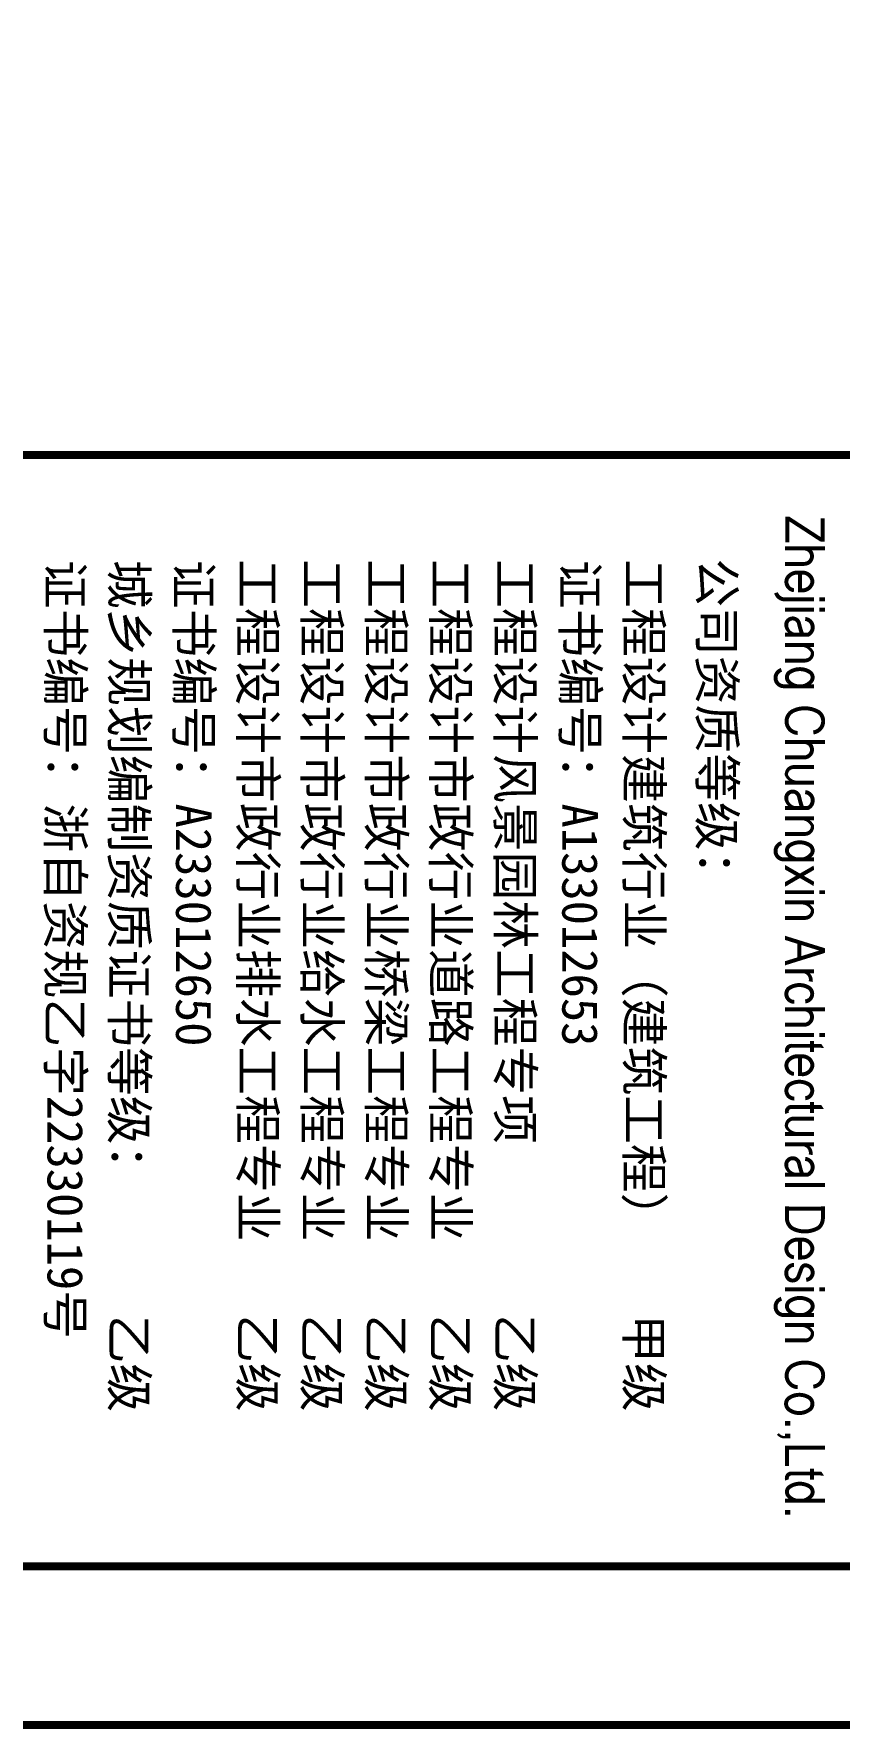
# Model space of a CAD drawing. Extents: x -160106 to 966792, y -663931 to 1550022.
# Drawn here: x -39816 to -39360, y -86827 to -85866 of the extents above; entities that cross this region are included whole.
import ezdxf
from ezdxf.enums import TextEntityAlignment as Align
from ezdxf.xclip import XClip

# ---------------------------------------------------------------- set-up
doc = ezdxf.new("R2010")
doc.units = 0
doc.layers.add('0-cxFrame', color=155, linetype='Continuous')
doc.layers.add('20剖面图$0$A-LIN-V', color=9, linetype='Continuous')
doc.layers.add('0-cxText', color=131, linetype='Continuous', lineweight=25)
doc.styles.add('cx_biaoti', font='')
doc.styles.add('cx_tuming', font='simhei.ttf')
doc.styles.add('cx_tuqian1', font='')
doc.styles.add('黑体', font='simhei.ttf', dxfattribs={"height": 12})
doc.styles.get('cx_biaoti').set_extended_font_data('SimSun')
doc.styles.get('cx_tuqian1').set_extended_font_data('SimSun')

# ---------------------------------------------------------------- blocks, each defined once
blk = doc.blocks.new('zjcx_TT(Dragon)')
for points, const_width in [([(-6602, -3923), (-6454, -3923)], 25), ([(-6601, -4138), (-6466, -3930)], 25), ([(-6412, -4160), (-6412, -3908)], 25), ([(-6091, -3944), (-6091, -3908)], 25), ([(-6027, -3944), (-6027, -3908)], 25), ([(-5193, -4160), (-5193, -3908)], 25), ([(-4247, -3944), (-4247, -3908)], 25), ([(-3958, -4156), (-3882, -3912)], 25), ([(-3800, -4156), (-3876, -3912)], 25), ([(-3509, -4160), (-3509, -3908)], 25), ([(-3348, -3944), (-3348, -3908)], 25), ([(-3279, -4117), (-3279, -3932)], 25), ([(-2894, -4117), (-2894, -3932)], 25), ([(-2403, -4160), (-2403, -3908)], 25), ([(-2267, -3920), (-2197, -3920)], 25), ([(-2254, -4160), (-2254, -3908)], 25), ([(-1745, -3944), (-1745, -3908)], 25), ([(-747, -4160), (-747, -3908)], 25), ([(-585, -4117), (-585, -3932)], 25), ([(-414, -4160), (-414, -3908)], 25), ([(-6315, -4160), (-6315, -4038)], 25), ([(-6273, -4064), (-6135, -4064)], 25), ([(-6091, -4160), (-6091, -3977)], 25), ([(-6027, -4160), (-6027, -3977)], 25), ([(-5868, -4160), (-5868, -4013)], 25), ([(-5804, -4160), (-5804, -3977)], 25), ([(-5706, -4032), (-5706, -4160)], 25), ([(-5544, -4160), (-5544, -3977)], 25), ([(-5096, -4160), (-5096, -4038)], 25), ([(-5035, -4105), (-5035, -3977)], 25), ([(-4937, -3977), (-4937, -4160)], 25), ([(-4777, -4160), (-4777, -4013)], 25), ([(-4712, -4160), (-4712, -3977)], 25), ([(-4614, -4032), (-4614, -4160)], 25), ([(-4454, -4160), (-4454, -3977)], 25), ([(-4401, -4154), (-4303, -3984)], 25), ([(-4299, -4154), (-4397, -3984)], 25), ([(-4247, -4160), (-4247, -3977)], 25), ([(-4182, -4160), (-4182, -3977)], 25), ([(-4085, -4032), (-4085, -4160)], 25), ([(-3930, -4070), (-3827, -4070)], 25), ([(-3749, -4160), (-3749, -3977)], 25), ([(-3412, -4160), (-3412, -4038)], 25), ([(-3348, -4160), (-3348, -3977)], 25), ([(-3310, -3989), (-3241, -3989)], 25), ([(-3225, -4064), (-3088, -4064)], 25), ([(-2925, -3989), (-2856, -3989)], 25), ([(-2821, -4105), (-2821, -3977)], 25), ([(-2724, -3977), (-2724, -4160)], 25), ([(-2659, -4160), (-2659, -3977)], 25), ([(-2468, -4160), (-2468, -4013)], 25), ([(-2071, -4064), (-1933, -4064)], 25), ([(-1879, -4055), (-1828, -4074)], 25), ([(-1745, -4160), (-1745, -3977)], 25), ([(-1583, -4160), (-1583, -3977)], 25), ([(-1520, -4160), (-1520, -3977)], 25), ([(-1423, -4032), (-1423, -4160)], 25), ([(-616, -3989), (-546, -3989)], 25), ([(-6613, -4145), (-6450, -4145)], 25), ([(-2267, -4147), (-2197, -4147)], 25), ([(-901, -4160), (-901, -4125)], 30), ([(-821, -4160), (-821, -4125)], 30), ([(-743, -4147), (-632, -4147)], 25), ([(-340, -4160), (-340, -4125)], 30)]:
    blk.add_lwpolyline(points, dxfattribs=dict(const_width=const_width))
for points, const_width in [([(-5380, -3945, 0.263693), (-5386, -4114, 0.615609)], 25), ([(-5382, -3948, -0.673783), (-5253, -3981, -0.222028)], 25), ([(-2133, -3948, 0.23837), (-2199, -3921, 0.253041)], 25), ([(-2135, -3945, -0.26132), (-2128, -4111, -0.615609)], 25), ([(-1259, -3945, 0.263693), (-1264, -4114, 0.615609)], 25), ([(-1261, -3948, -0.673783), (-1132, -3981, -0.222028)], 25), ([(-6412, -4038, -1.001561), (-6315, -4038, 3.441563)], 25), ([(-6203, -3986, 0.395945), (-6260, -4052)], 25), ([(-6205, -3986, -0.395945), (-6148, -4052)], 25), ([(-5968, -4032, -0.787489), (-5867, -4018)], 25), ([(-5939, -4071, 0.030544), (-5870, -4051)], 25), ([(-5632, -4001, 0.318714), (-5629, -4135, 0.615609)], 25), ([(-5633, -4003, -0.476832), (-5572, -3997, -0.222028)], 25), ([(-5193, -4038, -1.001561), (-5096, -4038, 3.441563)], 25), ([(-4877, -4032, -0.787489), (-4776, -4018)], 25), ([(-4848, -4071, 0.030544), (-4779, -4051)], 25), ([(-4541, -4001, 0.318714), (-4538, -4135, 0.615609)], 25), ([(-4542, -4003, -0.476832), (-4481, -3997, -0.222028)], 25), ([(-3642, -4004, 0.318714), (-3639, -4138, 0.615609)], 25), ([(-3643, -4006, -0.686109), (-3559, -4032, -0.222028)], 25), ([(-3509, -4038, -1.001561), (-3412, -4038, 3.441563)], 25), ([(-3155, -3986, 0.395945), (-3213, -4052)], 25), ([(-3158, -3986, -0.395945), (-3100, -4052)], 25), ([(-3033, -4004, 0.318714), (-3030, -4138, 0.615609)], 25), ([(-3034, -4006, -0.686109), (-2949, -4032, -0.222028)], 25), ([(-2567, -4032, -0.787489), (-2467, -4018)], 25), ([(-2539, -4071, 0.030544), (-2470, -4051)], 25), ([(-2001, -3986, 0.395945), (-2058, -4052)], 25), ([(-2003, -3986, -0.395945), (-1946, -4052)], 25), ([(-1877, -4055, -0.401554), (-1896, -4025)], 25), ([(-1805, -4026, 0.911804), (-1896, -4027)], 25), ([(-1671, -4001, 0.318714), (-1668, -4135, 0.615609)], 25), ([(-1672, -4003, -0.476832), (-1611, -3997, -0.222028)], 25), ([(-1061, -4004, 0.318714), (-1058, -4138, 0.615609)], 25), ([(-1062, -4005, -0.473083), (-987, -4004, -0.222028)], 25), ([(-988, -4004, -0.345415), (-990, -4138, -0.615609)], 25), ([(-501, -4001, 0.318714), (-498, -4135, 0.615609)], 25), ([(-502, -4003, -0.476832), (-441, -3997, -0.222028)], 25), ([(-6260, -4074, 0.295539), (-6222, -4147, 0.295539)], 25), ([(-6224, -4146, 0.506701), (-6149, -4103)], 25), ([(-6133, -4216, 0.333054), (-6091, -4160, 3.441563)], 25), ([(-5939, -4071, 0.886876), (-5931, -4152, 0.615609)], 25), ([(-5647, -4182, 0.945498), (-5545, -4157, 0.222028)], 25), ([(-5630, -4134, 0.40791), (-5575, -4138, 0.222028)], 25), ([(-5391, -4103, 0.810483), (-5250, -4080, 0.222028)], 25), ([(-4848, -4071, 0.886876), (-4841, -4152, 0.615609)], 25), ([(-4556, -4182, 0.945498), (-4454, -4157, 0.222028)], 25), ([(-4539, -4134, 0.40791), (-4484, -4138, 0.222028)], 25), ([(-3641, -4136, 0.682641), (-3556, -4100, 0.222028)], 25), ([(-3279, -4116, 0.5602), (-3239, -4146, 0.222028)], 25), ([(-3213, -4074, 0.295539), (-3175, -4147, 0.295539)], 25), ([(-3177, -4146, 0.506701), (-3102, -4103)], 25), ([(-3031, -4136, 0.682641), (-2947, -4100, 0.222028)], 25), ([(-2894, -4116, 0.5602), (-2854, -4146, 0.222028)], 25), ([(-2539, -4071, 0.886876), (-2531, -4152, 0.615609)], 25), ([(-2126, -4107, -0.296674), (-2197, -4147, -0.329683)], 25), ([(-2058, -4074, 0.295539), (-2020, -4147, 0.295539)], 25), ([(-2023, -4146, 0.506701), (-1947, -4103)], 25), ([(-1829, -4148, -0.5196), (-1899, -4103)], 25), ([(-1831, -4073, -0.783964), (-1829, -4148, -0.615609)], 25), ([(-1686, -4182, 0.945498), (-1584, -4157, 0.222028)], 25), ([(-1668, -4134, 0.40791), (-1614, -4138, 0.222028)], 25), ([(-1269, -4103, 0.810483), (-1129, -4080, 0.222028)], 25), ([(-1059, -4137, 0.462703), (-989, -4136, 0.222028)], 25), ([(-835, -4204, 0.277707), (-814, -4157, 0.222028)], 15), ([(-585, -4116, 0.5602), (-545, -4146, 0.222028)], 25), ([(-499, -4134, 0.40791), (-444, -4138, 0.222028)], 25)]:
    blk.add_lwpolyline(points, format="xyb", dxfattribs=dict(const_width=const_width))
for points in [[(-3879, -3908, 29, 0, 0), (-3879, -3921, 25, 25, 0)], [(-3279, -3938, 28, 0, 0), (-3266, -3914, 25, 25, 0)], [(-2894, -3938, 28, 0, 0), (-2881, -3914, 25, 25, 0)], [(-585, -3938, 28, 0, 0), (-572, -3914, 25, 25, 0)], [(-5799, -4047, 15, 19.9, -0.277023), (-5756, -3986, 15, 19.9, -0.413565)], [(-5760, -3987, 20, 25, -0.474766), (-5706, -4034, 25, 25, 0)], [(-5572, -3997, 25, 20, -0.150596), (-5546, -4048, 25, 25, 0)], [(-4707, -4047, 15, 19.9, -0.277023), (-4664, -3986, 15, 19.9, -0.413565)], [(-4668, -3987, 20, 25, -0.474766), (-4614, -4034, 25, 25, 0)], [(-4481, -3997, 25, 20, -0.150596), (-4455, -4048, 25, 25, 0)], [(-4393, -3990, 28.8, 0, 0), (-4415, -3978, 25, 25, 0)], [(-4306, -3990, 28.8, 0, 0), (-4285, -3978, 25, 25, 0)], [(-4177, -4047, 15, 19.9, -0.277023), (-4135, -3986, 15, 19.9, -0.413565)], [(-4138, -3987, 20, 25, -0.474766), (-4085, -4034, 25, 25, 0)], [(-3684, -3998, 25, 15, 0.519598), (-3745, -4056, 25, 25, 0)], [(-2593, -3998, 25, 15, 0.519598), (-2654, -4056, 25, 25, 0)], [(-1611, -3997, 25, 20, -0.150596), (-1585, -4048, 25, 25, 0)], [(-1515, -4047, 15, 19.9, -0.277023), (-1473, -3986, 15, 19.9, -0.413565)], [(-1476, -3987, 20, 25, -0.474766), (-1423, -4034, 25, 25, 0)], [(-441, -3997, 25, 20, -0.150596), (-415, -4048, 25, 25, 0)], [(-5932, -4152, 25, 15, 0.445668), (-5872, -4082, 25, 25, 0)], [(-5575, -4138, 25, 20, 0.200508), (-5546, -4077, 25, 25, 0)], [(-4981, -4150, 20, 25, -0.474766), (-5035, -4103, 25, 25, 0)], [(-4942, -4090, 15, 19.9, -0.277023), (-4985, -4151, 15, 19.9, -0.413565)], [(-4842, -4152, 25, 15, 0.445668), (-4781, -4082, 25, 25, 0)], [(-4484, -4138, 25, 20, 0.200508), (-4455, -4077, 25, 25, 0)], [(-4397, -4147, 28.8, 0, 0), (-4419, -4160, 25, 25, 0)], [(-4302, -4147, 28.8, 0, 0), (-4281, -4160, 25, 25, 0)], [(-3955, -4147, 30.8, 0, 0), (-3973, -4160, 25, 25, 0)], [(-3803, -4147, 30.8, 0, 0), (-3785, -4160, 25, 25, 0)], [(-2768, -4150, 20, 25, -0.474766), (-2821, -4103, 25, 25, 0)], [(-2729, -4090, 15, 19.9, -0.277023), (-2771, -4151, 15, 19.9, -0.413565)], [(-2532, -4152, 25, 15, 0.445668), (-2472, -4082, 25, 25, 0)], [(-1614, -4138, 25, 20, 0.200508), (-1585, -4077, 25, 25, 0)], [(-444, -4138, 25, 20, 0.200508), (-415, -4077, 25, 25, 0)]]:
    blk.add_lwpolyline(points, format="xyseb")
at = {"layer": '0-cxFrame', "const_width": 30}
blk.add_lwpolyline([(-7000, -10200), (0, -10200), (0, 0), (-7000, 0)], close=True, dxfattribs=at)
at = {"color": 7, "style": 'cx_biaoti'}
for s, p in [('公司资质等级：', (-6350, -4700)), ('工程设计建筑行业（建筑工程）   甲级', (-6344, -5160)), ('证书编号：A133012653', (-6340, -5563)), ('工程设计风景园林工程专项       乙级', (-6344, -5972)), ('工程设计市政行业道路工程专业   乙级', (-6344, -6379)), ('工程设计市政行业桥梁工程专业   乙级', (-6344, -6784)), ('工程设计市政行业给水工程专业   乙级', (-6344, -7189)), ('工程设计市政行业排水工程专业   乙级', (-6344, -7594)), ('证书编号：A233012650', (-6340, -7997)), ('城乡规划编制资质证书等级：     乙级', (-6340, -8404)), ('证书编号：浙自资规乙字22330119号', (-6340, -8807))]:
    blk.add_text(s, height=225, dxfattribs=at).set_placement(p)
blk = doc.blocks.new('zjcx_T2(Dragon)')
at = {"layer": '0-cxFrame', "const_width": 50}
blk.add_lwpolyline([(-7000, 40000), (0, 40000), (0, 0), (-7000, 0)], close=True, dxfattribs=at)
at = {"layer": '0-cxFrame'}
blk.add_blockref('zjcx_TT(Dragon)', (0, 40000), dxfattribs=at)
blk = doc.blocks.new('TK22.A2 L(Dragon)')
at = {"layer": '0-cxFrame', "color": 7, "const_width": 0.5}
blk.add_lwpolyline([(0, 0), (-594, 0), (-594, 420), (0, 420)], close=True, dxfattribs=at)
at = {"layer": '0-cxFrame', "const_width": 0.5}
for points in [[(-80, 10), (-574, 10), (-574, 410), (-80, 410)], [(-10, 10), (-80, 10), (-80, 410), (-10, 410)]]:
    blk.add_lwpolyline(points, close=True, dxfattribs=at)
at = {"layer": '0-cxFrame', "xscale": 0.01, "yscale": 0.01, "zscale": 0.01}
blk.add_blockref('zjcx_T2(Dragon)', (-10, 10), dxfattribs=at)
at = {"style": '黑体', "flags": 4}
blk.add_attdef('图幅', text='', height=3.3, dxfattribs=at).set_placement((-40, 3), align=Align.RIGHT)
at = {"layer": '0-cxText', "flags": 4}
for tag, height, style, p in [('建设单位', 3.5, 'cx_tuming', (-45, 240)), ('项目名称', 3.5, 'cx_tuming', (-45, 210)), ('子项名称', 3.5, 'cx_tuming', (-45, 180)), ('工程编号', 3.3, 'cx_tuqian1', (-35, 165)), ('图名1', 3.5, 'cx_tuming', (-45, 87)), ('图名2', 3.5, 'cx_tuming', (-45, 79)), ('图名3', 3.5, 'cx_tuming', (-45, 71)), ('出图日期', 3.3, 'cx_tuqian1', (-39, 60)), ('专业', 3.3, 'cx_tuqian1', (-55, 52)), ('图号', 3.3, 'cx_tuqian1', (-55, 44)), ('版次', 3.3, 'cx_tuqian1', (-20, 44))]:
    blk.add_attdef(tag, text='', height=height, dxfattribs=dict(at, style=style)).set_placement(p, align=Align.MIDDLE)
at = {"layer": 'Defpoints', "color": 6, "flags": 4}
for tag, height, style, p in [('tufu', 3.3, '黑体', (-12, 12)), ('dwfname', 4, 'cx_tuqian1', (-80, 3))]:
    blk.add_attdef(tag, text='', height=height, dxfattribs=dict(at, style=style)).set_placement(p, align=Align.RIGHT)
blk = doc.blocks.new('20250911162422')
at = {"layer": '20剖面图$0$A-LIN-V'}
blk.add_line((-650, 15300), (-5372.08, 15300), dxfattribs=at)

msp = doc.modelspace()

# ---------------------------------------------------------------- block references
at = {"ltscale": 100}
ref = msp.add_blockref('20250911162422', (-37563, -101413.89), dxfattribs=at)
XClip(ref).set_block_clipping_path([(-707.5583296459, 14655.2594950696), (387.8619593782, 16488.0939963564)])
at = {"layer": '0-cxFrame', "xscale": 9, "yscale": 9, "zscale": 9, "rotation": 270}
msp.add_blockref('TK22.A2 L(Dragon)', (-42706.09, -86825.19), dxfattribs=at)

doc.saveas('drawing.dxf')
